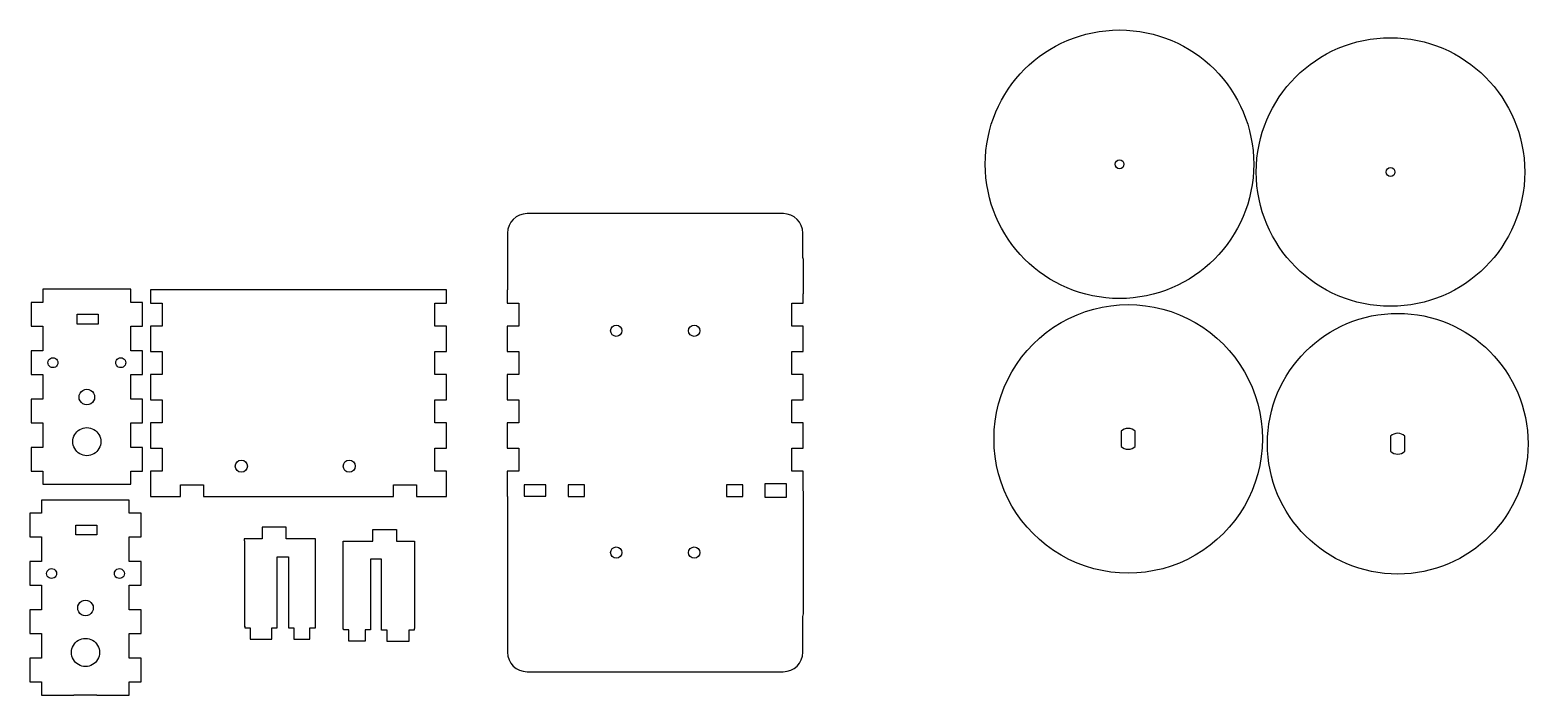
# Model space of a CAD drawing. Extents: x 30 to 415, y 14 to 184.
import ezdxf

# ---------------------------------------------------------------- set-up
doc = ezdxf.new("R2010")
doc.units = 0
doc.layers.add('newlayer', color=7, linetype='CONTINUOUS')

msp = doc.modelspace()

# ---------------------------------------------------------------- linework, layer by layer
at = {"layer": 'newlayer', "color": 7}
for points in [[(311.040109, 149.95603), (311.040109, 149.95603)], [(344.340108, 149.956029), (344.340108, 149.956029)], [(380.601457, 147.960418), (380.601457, 147.960418)], [(413.901456, 147.960416), (413.901456, 147.960416)], [(223.599375, 137.279861), (157.806319, 137.279861), (157.806319, 137.279861)], [(152.805694, 132.279236), (152.805694, 125.029653), (152.805694, 122.745417), (152.805694, 117.744792), (152.7175, 117.744792), (152.7175, 114.287569), (155.724931, 114.287569), (155.724931, 108.378542), (152.7175, 108.378542), (152.7175, 101.887431), (155.724931, 101.887431), (155.724931, 95.978403), (152.7175, 95.978403), (152.7175, 89.487292), (155.724931, 89.487292), (155.724931, 83.578264), (152.7175, 83.578264), (152.7175, 77.087153), (155.724931, 77.087153), (155.724931, 71.178125), (152.7175, 71.178125), (152.7175, 64.731111), (152.805694, 64.731111), (152.805694, 37.937639), (152.805694, 35.388819), (152.805694, 24.752569)], [(228.6, 126.035069), (228.6, 132.279236)], [(228.785208, 117.153889), (228.785208, 125.029653)], [(30.56936, 71.234584), (33.567971, 71.234584), (33.567971, 67.865556), (41.867068, 67.865556), (41.867068, 67.874361), (47.776096, 67.874361), (47.776096, 67.865556), (56.075193, 67.865556), (56.075193, 71.234584), (59.073804, 71.234584), (59.073804, 77.32), (56.075193, 77.32), (56.075193, 83.634722), (59.073804, 83.634722), (59.073804, 89.720139), (56.075193, 89.720139), (56.075193, 96.034861), (59.073804, 96.034861), (59.073804, 102.120278), (56.075193, 102.120278), (56.075193, 108.435), (59.073804, 108.435), (59.073804, 114.520417), (56.075193, 114.520417), (56.075193, 117.862986), (33.567971, 117.862986), (33.567971, 114.520417), (30.56936, 114.520417), (30.56936, 108.435), (33.567971, 108.435), (33.567971, 102.120278), (30.56936, 102.120278), (30.56936, 96.034861), (33.567971, 96.034861), (33.567971, 89.720139), (30.56936, 89.720139), (30.56936, 83.634722), (33.567971, 83.634722), (33.567971, 77.32), (30.56936, 77.32), (30.56936, 71.234584), (30.56936, 71.234584)], [(61.154028, 117.744792), (61.154028, 114.287569), (64.161458, 114.287569), (64.161458, 108.378542), (61.154028, 108.378542), (61.154028, 101.887431), (64.161458, 101.887431), (64.161458, 95.978403), (61.154028, 95.978403), (61.154028, 89.487292), (64.161458, 89.487292), (64.161458, 83.578264), (61.154028, 83.578264), (61.154028, 77.087153), (64.161458, 77.087153), (64.161458, 71.178125), (61.154028, 71.178125), (61.154028, 64.731111), (68.871042, 64.731111), (68.871042, 67.729722), (74.780069, 67.729722), (74.780069, 64.731111), (82.532361, 64.731111), (88.441389, 64.731111), (96.2025, 64.731111), (102.111528, 64.731111), (109.872639, 64.731111), (115.781667, 64.731111), (123.533958, 64.731111), (123.533958, 67.729722), (129.442986, 67.729722), (129.442986, 64.731111), (137.16, 64.731111), (137.16, 71.178125), (134.161389, 71.178125), (134.161389, 77.087153), (137.16, 77.087153), (137.16, 83.578264), (134.161389, 83.578264), (134.161389, 89.487292), (137.16, 89.487292), (137.16, 95.978403), (134.161389, 95.978403), (134.161389, 101.887431), (137.16, 101.887431), (137.16, 108.378542), (134.161389, 108.378542), (134.161389, 114.287569), (137.16, 114.287569), (137.16, 117.744792), (129.442986, 117.744792), (129.442986, 117.727153), (123.533958, 117.727153), (123.533958, 117.744792), (115.781667, 117.744792), (115.781667, 117.727153), (109.872639, 117.727153), (109.872639, 117.744792), (102.111528, 117.744792), (102.111528, 117.727153), (96.2025, 117.727153), (96.2025, 117.744792), (88.441389, 117.744792), (88.441389, 117.727153), (82.532361, 117.727153), (82.532361, 117.744792), (74.780069, 117.744792), (74.780069, 117.727153), (68.871042, 117.727153), (68.871042, 117.744792), (61.154028, 117.744792), (61.154028, 117.744792)], [(228.723472, 66.33625), (228.723472, 71.178125), (225.786597, 71.178125), (225.786597, 77.087153), (228.723472, 77.087153), (228.723472, 83.578264), (225.786597, 83.578264), (225.786597, 89.487292), (228.723472, 89.487292), (228.723472, 95.978403), (225.786597, 95.978403), (225.786597, 101.887431), (228.723472, 101.887431), (228.723472, 108.378542), (225.786597, 108.378542), (225.786597, 114.287569), (228.723472, 114.287569), (228.723472, 116.580625)], [(42.33637, 108.964277), (42.33637, 111.464277), (47.73637, 111.464277), (47.73637, 108.964277), (42.33637, 108.964277)], [(182.170486, 107.243333), (182.170486, 107.243333)], [(202.170486, 107.243333), (202.170486, 107.243333)], [(36.111579, 100.304275), (36.111579, 100.304275)], [(53.531579, 100.304275), (53.531579, 100.304275)], [(44.821575, 92.214275), (44.821575, 92.214275)], [(44.821575, 82.384275), (44.821575, 82.384275)], [(310.304011, 81.456162), (310.304011, 77.540328)], [(312.120788, 82.170537), (312.120788, 82.170537)], [(313.946427, 77.540328), (313.946427, 81.447342)], [(381.297922, 80.931034), (381.297922, 80.931034)], [(346.575215, 79.493835), (346.575215, 79.493835)], [(379.481145, 80.216659), (379.481145, 76.300825)], [(383.123561, 76.300825), (383.123561, 80.207839)], [(414.752347, 78.254331), (414.752347, 78.254331)], [(86.024012, 72.508207), (86.024012, 72.508207)], [(113.724013, 72.508207), (113.724013, 72.508207)], [(157.039028, 67.676806), (157.039028, 64.784028), (162.674653, 64.784028), (162.674653, 67.676806), (157.039028, 67.676806), (157.039028, 67.676806)], [(168.345556, 67.729722), (168.345556, 64.731111), (172.543611, 64.731111), (172.543611, 67.729722), (168.345556, 67.729722), (168.345556, 67.729722)], [(208.976736, 67.729722), (208.976736, 64.731111), (213.174792, 64.731111), (213.174792, 67.729722), (208.976736, 67.729722), (208.976736, 67.729722)], [(218.845694, 67.932569), (218.845694, 64.528264), (224.375486, 64.528264), (224.375486, 67.932569), (218.845694, 67.932569), (218.845694, 67.932569)], [(228.785208, 35.388819), (228.785208, 65.533681)], [(30.221428, 17.142224), (33.220039, 17.142224), (33.220039, 13.773208), (41.519136, 13.773208), (41.519136, 13.781957), (47.428164, 13.781957), (47.428164, 13.773208), (55.727261, 13.773208), (55.727261, 17.142224), (58.725872, 17.142224), (58.725872, 23.227641), (55.727261, 23.227641), (55.727261, 29.542363), (58.725872, 29.542363), (58.725872, 35.62778), (55.727261, 35.62778), (55.727261, 41.942502), (58.725872, 41.942502), (58.725872, 48.02791), (55.727261, 48.02791), (55.727261, 54.342632), (58.725872, 54.342632), (58.725872, 60.428049), (55.727261, 60.428049), (55.727261, 63.770619), (33.220039, 63.770619), (33.220039, 60.428049), (30.221428, 60.428049), (30.221428, 54.342632), (33.220039, 54.342632), (33.220039, 48.02791), (30.221428, 48.02791), (30.221428, 41.942502), (33.220039, 41.942502), (33.220039, 35.62778), (30.221428, 35.62778), (30.221428, 29.542363), (33.220039, 29.542363), (33.220039, 23.227641), (30.221428, 23.227641), (30.221428, 17.142224), (30.221428, 17.142224)], [(41.988435, 54.871904), (41.988435, 57.371904), (47.388435, 57.371904), (47.388435, 54.871904), (41.988435, 54.871904)], [(89.861319, 56.846528), (89.861319, 53.847917), (85.239931, 53.847917), (85.239931, 53.371667), (85.284028, 53.371667), (85.284028, 31.420069), (85.239931, 31.420069), (85.239931, 31.41125), (85.345764, 31.41125), (85.345764, 31.005556), (86.756875, 31.005556), (86.756875, 28.103958), (92.286667, 28.103958), (92.286667, 31.005556), (93.697778, 31.005556), (93.697778, 31.41125), (93.697778, 31.508264), (93.697778, 49.208889), (96.546458, 49.208889), (96.546458, 31.41125), (96.546458, 31.040833), (97.957569, 31.040833), (97.957569, 28.139236), (102.093889, 28.139236), (102.093889, 31.040833), (103.505, 31.040833), (103.505, 31.349514), (103.531458, 31.349514), (103.531458, 53.847917), (95.946736, 53.847917), (95.946736, 56.846528), (89.861319, 56.846528), (89.861319, 56.846528)], [(124.328769, 56.276337), (124.328769, 53.277726), (128.950158, 53.277726), (128.950158, 52.801476), (128.906061, 52.801476), (128.906061, 30.849879), (128.950158, 30.849879), (128.950158, 30.841074), (128.844325, 30.841074), (128.844325, 30.435379), (127.433214, 30.435379), (127.433214, 27.533779), (121.903422, 27.533779), (121.903422, 30.435379), (120.492311, 30.435379), (120.492311, 30.841074), (120.492311, 30.938088), (120.492311, 48.638713), (117.643631, 48.638713), (117.643631, 30.841074), (117.643631, 30.470657), (116.232519, 30.470657), (116.232519, 27.569057), (112.0962, 27.569057), (112.0962, 30.470657), (110.685089, 30.470657), (110.685089, 30.779338), (110.658645, 30.779338), (110.658645, 53.27774), (118.243367, 53.27774), (118.243367, 56.276351), (124.328784, 56.276351), (124.328769, 56.276337)], [(182.170486, 50.317637), (182.170486, 50.317637)], [(202.170486, 50.317637), (202.170486, 50.317637)], [(35.763647, 46.211907), (35.763647, 46.211907)], [(53.183646, 46.211907), (53.183646, 46.211907)], [(44.473643, 38.121913), (44.473643, 38.121913)], [(228.6, 24.752569), (228.6, 33.915972)], [(44.473643, 28.291899), (44.473643, 28.291899)], [(157.815139, 19.751944), (223.590556, 19.751944)]]:
    msp.add_lwpolyline(points, dxfattribs=at)
for points in [[(275.440108, 149.956029), (275.440108, 168.982238), (290.863898, 184.406029), (309.890108, 184.406029)], [(309.890108, 184.406029), (328.916317, 184.406029), (344.340108, 168.982238), (344.340108, 149.956029)], [(345.001456, 147.960416), (345.001456, 166.986626), (360.425246, 182.410417), (379.451456, 182.410417)], [(379.451456, 182.410417), (398.477665, 182.410417), (413.901456, 166.986626), (413.901456, 147.960416)], [(308.740108, 149.95603), (308.740108, 150.591158), (309.254981, 151.10603), (309.890107, 151.10603)], [(309.890107, 151.10603), (310.525235, 151.10603), (311.040109, 150.591158), (311.040109, 149.95603)], [(309.890108, 115.506028), (290.863898, 115.506028), (275.440108, 130.929819), (275.440108, 149.956029)], [(309.890107, 148.80603), (309.254981, 148.80603), (308.740108, 149.320902), (308.740108, 149.95603)], [(311.040109, 149.95603), (311.040109, 149.320902), (310.525235, 148.80603), (309.890107, 148.80603)], [(344.340108, 149.956029), (344.340108, 130.929819), (328.916317, 115.506028), (309.890108, 115.506028)], [(379.451456, 113.510416), (360.425246, 113.510416), (345.001456, 128.934207), (345.001456, 147.960416)], [(378.301456, 147.960418), (378.301456, 148.595546), (378.816329, 149.110417), (379.451455, 149.110417)], [(379.451455, 146.810418), (378.816329, 146.810418), (378.301456, 147.32529), (378.301456, 147.960418)], [(379.451455, 149.110417), (380.086583, 149.110417), (380.601457, 148.595546), (380.601457, 147.960418)], [(380.601457, 147.960418), (380.601457, 147.32529), (380.086583, 146.810418), (379.451455, 146.810418)], [(413.901456, 147.960416), (413.901456, 128.934207), (398.477665, 113.510416), (379.451456, 113.510416)], [(157.806319, 137.279861), (155.03632, 137.279861), (152.805694, 135.049236), (152.805694, 132.279236)], [(228.6, 132.279236), (228.6, 135.049236), (226.369375, 137.279861), (223.599375, 137.279861)], [(228.785208, 125.029653), (228.785208, 125.390564), (228.717644, 125.728175), (228.6, 126.035069)], [(228.723472, 116.580625), (228.760878, 116.76504), (228.785208, 116.955235), (228.785208, 117.153889)], [(294.898458, 109.33348), (305.558218, 115.488731), (318.692211, 115.488731), (329.351971, 109.33348)], [(347.852347, 78.254331), (347.852347, 96.728256), (362.828422, 111.704332), (381.302347, 111.704332)], [(381.302347, 111.704332), (399.776271, 111.704332), (414.752347, 96.728256), (414.752347, 78.254331)], [(179.270486, 107.243333), (179.270486, 108.04415), (179.919674, 108.693333), (180.720486, 108.693333)], [(180.720486, 108.693333), (181.521299, 108.693333), (182.170486, 108.04415), (182.170486, 107.243333)], [(199.270486, 107.243333), (199.270486, 108.04415), (199.919673, 108.693333), (200.720486, 108.693333)], [(200.720486, 108.693333), (201.521299, 108.693333), (202.170486, 108.04415), (202.170486, 107.243333)], [(277.675214, 79.493835), (277.673041, 91.803083), (284.238698, 103.178228), (294.898458, 109.33348)], [(329.351971, 109.33348), (340.011731, 103.178228), (346.577388, 91.803083), (346.575215, 79.493835)], [(180.720486, 105.793333), (179.919674, 105.793333), (179.270486, 106.442523), (179.270486, 107.243333)], [(182.170486, 107.243333), (182.170486, 106.442523), (181.521299, 105.793333), (180.720486, 105.793333)], [(200.720486, 105.793333), (199.919673, 105.793333), (199.270486, 106.442523), (199.270486, 107.243333)], [(202.170486, 107.243333), (202.170486, 106.442523), (201.521299, 105.793333), (200.720486, 105.793333)], [(35.010564, 99.669679), (35.237738, 100.062823), (35.65752, 100.304774), (36.111579, 100.304275)], [(36.111579, 100.304275), (36.565639, 100.304774), (36.985421, 100.062823), (37.212595, 99.669679)], [(52.430564, 99.669679), (52.657738, 100.062823), (53.07752, 100.304774), (53.531579, 100.304275)], [(53.531579, 100.304275), (53.985639, 100.304774), (54.405421, 100.062823), (54.632595, 99.669679)], [(35.010564, 98.398873), (34.78339, 98.792017), (34.78339, 99.276534), (35.010564, 99.669679)], [(36.111579, 97.764276), (35.65752, 97.763777), (35.237738, 98.005729), (35.010564, 98.398873)], [(37.212595, 98.398873), (36.985421, 98.005729), (36.565639, 97.763777), (36.111579, 97.764276)], [(37.212595, 99.669679), (37.439769, 99.276534), (37.439769, 98.792017), (37.212595, 98.398873)], [(52.430564, 98.398873), (52.20339, 98.792017), (52.20339, 99.276534), (52.430564, 99.669679)], [(53.531579, 97.764276), (53.07752, 97.763777), (52.657738, 98.005729), (52.430564, 98.398873)], [(54.632595, 98.398873), (54.405421, 98.005729), (53.985639, 97.763777), (53.531579, 97.764276)], [(54.632595, 99.669679), (54.859769, 99.276534), (54.859769, 98.792017), (54.632595, 98.398873)], [(43.089081, 89.214121), (42.731697, 89.833001), (42.731697, 90.595548), (43.089081, 91.214428)], [(43.089081, 91.214428), (43.446465, 91.833308), (44.106917, 92.214465), (44.821575, 92.214275)], [(44.821575, 88.214274), (44.106917, 88.214084), (43.446465, 88.595241), (43.089081, 89.214121)], [(44.821575, 92.214275), (45.536233, 92.214465), (46.196685, 91.833308), (46.554069, 91.214428)], [(46.554069, 89.214121), (46.196685, 88.595241), (45.536233, 88.214084), (44.821575, 88.214274)], [(46.554069, 91.214428), (46.911453, 90.595548), (46.911453, 89.833001), (46.554069, 89.214121)], [(41.703086, 80.584552), (42.346377, 81.698536), (43.535191, 82.384617), (44.821575, 82.384275)], [(44.821575, 82.384275), (46.107959, 82.384617), (47.296774, 81.698536), (47.940064, 80.584552)], [(312.120788, 82.170537), (311.418139, 82.170537), (310.780712, 81.898613), (310.304011, 81.456162)], [(313.946427, 81.447342), (313.46696, 81.89316), (312.826485, 82.170537), (312.120788, 82.170537)], [(381.297922, 80.931034), (380.595273, 80.931034), (379.957846, 80.65911), (379.481145, 80.216659)], [(383.123561, 80.207839), (382.644094, 80.653657), (382.003619, 80.931034), (381.297922, 80.931034)], [(41.703086, 76.983999), (41.059795, 78.097983), (41.059795, 79.470567), (41.703086, 80.584552)], [(44.821575, 75.184275), (43.535191, 75.183933), (42.346377, 75.870014), (41.703086, 76.983999)], [(47.940064, 76.983999), (47.296774, 75.870014), (46.107959, 75.183933), (44.821575, 75.184275)], [(47.940064, 80.584552), (48.583355, 79.470567), (48.583355, 78.097983), (47.940064, 76.983999)], [(294.898458, 49.65419), (284.238698, 55.809442), (277.673041, 67.184586), (277.675214, 79.493835)], [(310.304011, 77.540328), (310.780994, 77.094262), (311.416785, 76.817134), (312.120788, 76.817134)], [(312.120788, 76.817134), (312.825723, 76.817134), (313.467129, 77.09326), (313.946427, 77.540328)], [(346.575215, 79.493835), (346.577388, 67.184586), (340.011731, 55.809442), (329.351971, 49.65419)], [(381.302347, 44.804331), (362.828422, 44.804331), (347.852347, 59.780407), (347.852347, 78.254331)], [(414.752347, 78.254331), (414.752347, 59.780407), (399.776271, 44.804331), (381.302347, 44.804331)], [(82.924013, 72.508207), (82.924013, 73.364248), (83.617971, 74.058207), (84.474013, 74.058207)], [(84.474013, 74.058207), (85.330054, 74.058207), (86.024012, 73.364248), (86.024012, 72.508207)], [(110.624014, 72.508207), (110.624014, 73.364248), (111.317972, 74.058207), (112.174014, 74.058207)], [(112.174014, 74.058207), (113.030055, 74.058207), (113.724013, 73.364248), (113.724013, 72.508207)], [(379.481145, 76.300825), (379.958128, 75.854759), (380.593919, 75.577631), (381.297922, 75.577631)], [(381.297922, 75.577631), (382.002857, 75.577631), (382.644263, 75.853757), (383.123561, 76.300825)], [(84.474013, 70.958207), (83.617971, 70.958207), (82.924013, 71.652166), (82.924013, 72.508207)], [(86.024012, 72.508207), (86.024012, 71.652166), (85.330054, 70.958207), (84.474013, 70.958207)], [(112.174014, 70.958207), (111.317972, 70.958207), (110.624014, 71.652166), (110.624014, 72.508207)], [(113.724013, 72.508207), (113.724013, 71.652166), (113.030055, 70.958207), (112.174014, 70.958207)], [(228.785208, 65.533681), (228.785208, 65.807809), (228.758981, 66.073193), (228.723472, 66.33625)], [(179.270486, 50.317637), (179.270486, 51.118454), (179.919674, 51.767637), (180.720486, 51.767637)], [(180.720486, 48.867637), (179.919674, 48.867637), (179.270486, 49.516828), (179.270486, 50.317637)], [(180.720486, 51.767637), (181.521299, 51.767637), (182.170486, 51.118454), (182.170486, 50.317637)], [(182.170486, 50.317637), (182.170486, 49.516828), (181.521299, 48.867637), (180.720486, 48.867637)], [(199.270486, 50.317637), (199.270486, 51.118454), (199.919673, 51.767637), (200.720486, 51.767637)], [(200.720486, 48.867637), (199.919673, 48.867637), (199.270486, 49.516828), (199.270486, 50.317637)], [(200.720486, 51.767637), (201.521299, 51.767637), (202.170486, 51.118454), (202.170486, 50.317637)], [(202.170486, 50.317637), (202.170486, 49.516828), (201.521299, 48.867637), (200.720486, 48.867637)], [(34.662632, 45.577311), (34.889806, 45.970455), (35.309588, 46.212406), (35.763647, 46.211907)], [(35.763647, 46.211907), (36.217707, 46.212406), (36.637489, 45.970455), (36.864663, 45.577311)], [(52.082631, 45.577311), (52.309805, 45.970455), (52.729587, 46.212406), (53.183646, 46.211907)], [(53.183646, 46.211907), (53.637706, 46.212406), (54.057488, 45.970455), (54.284662, 45.577311)], [(329.351971, 49.65419), (318.692211, 43.498938), (305.558218, 43.498938), (294.898458, 49.65419)], [(34.662632, 44.306505), (34.435458, 44.699649), (34.435458, 45.184167), (34.662632, 45.577311)], [(35.763647, 43.671909), (35.309588, 43.67141), (34.889806, 43.913361), (34.662632, 44.306505)], [(36.864663, 44.306505), (36.637489, 43.913361), (36.217707, 43.67141), (35.763647, 43.671909)], [(36.864663, 45.577311), (37.091837, 45.184167), (37.091837, 44.699649), (36.864663, 44.306505)], [(52.082631, 44.306505), (51.855457, 44.699649), (51.855457, 45.184167), (52.082631, 45.577311)], [(53.183646, 43.671909), (52.729587, 43.67141), (52.309805, 43.913361), (52.082631, 44.306505)], [(54.284662, 44.306505), (54.057488, 43.913361), (53.637706, 43.67141), (53.183646, 43.671909)], [(54.284662, 45.577311), (54.511836, 45.184167), (54.511836, 44.699649), (54.284662, 44.306505)], [(42.741149, 35.121759), (42.383765, 35.740639), (42.383765, 36.503186), (42.741149, 37.122066)], [(42.741149, 37.122066), (43.098532, 37.740946), (43.758985, 38.122103), (44.473643, 38.121913)], [(44.473643, 34.121912), (43.758985, 34.121722), (43.098532, 34.502879), (42.741149, 35.121759)], [(44.473643, 38.121913), (45.188301, 38.122103), (45.848753, 37.740946), (46.206137, 37.122066)], [(46.206137, 35.121759), (45.848753, 34.502879), (45.188301, 34.121722), (44.473643, 34.121912)], [(46.206137, 37.122066), (46.563521, 36.503186), (46.563521, 35.740639), (46.206137, 35.121759)], [(228.6, 33.915972), (228.720134, 34.385144), (228.785208, 34.876623), (228.785208, 35.388819)], [(41.355154, 26.492175), (41.998445, 27.60616), (43.187259, 28.292241), (44.473643, 28.291899)], [(44.473643, 28.291899), (45.760027, 28.292241), (46.948842, 27.60616), (47.592132, 26.492175)], [(41.355154, 22.891623), (40.711863, 24.005607), (40.711863, 25.378191), (41.355154, 26.492175)], [(47.592132, 26.492175), (48.235423, 25.378191), (48.235423, 24.005607), (47.592132, 22.891623)], [(152.805694, 24.752569), (152.805694, 21.98257), (155.037753, 19.751944), (157.815139, 19.751944)], [(223.590556, 19.751944), (226.367941, 19.751944), (228.6, 21.98257), (228.6, 24.752569)], [(44.473643, 21.091899), (43.187259, 21.091557), (41.998445, 21.777638), (41.355154, 22.891623)], [(47.592132, 22.891623), (46.948842, 21.777638), (45.760027, 21.091557), (44.473643, 21.091899)]]:
    msp.add_open_spline(points, degree=3, dxfattribs=at)

doc.saveas('drawing.dxf')
